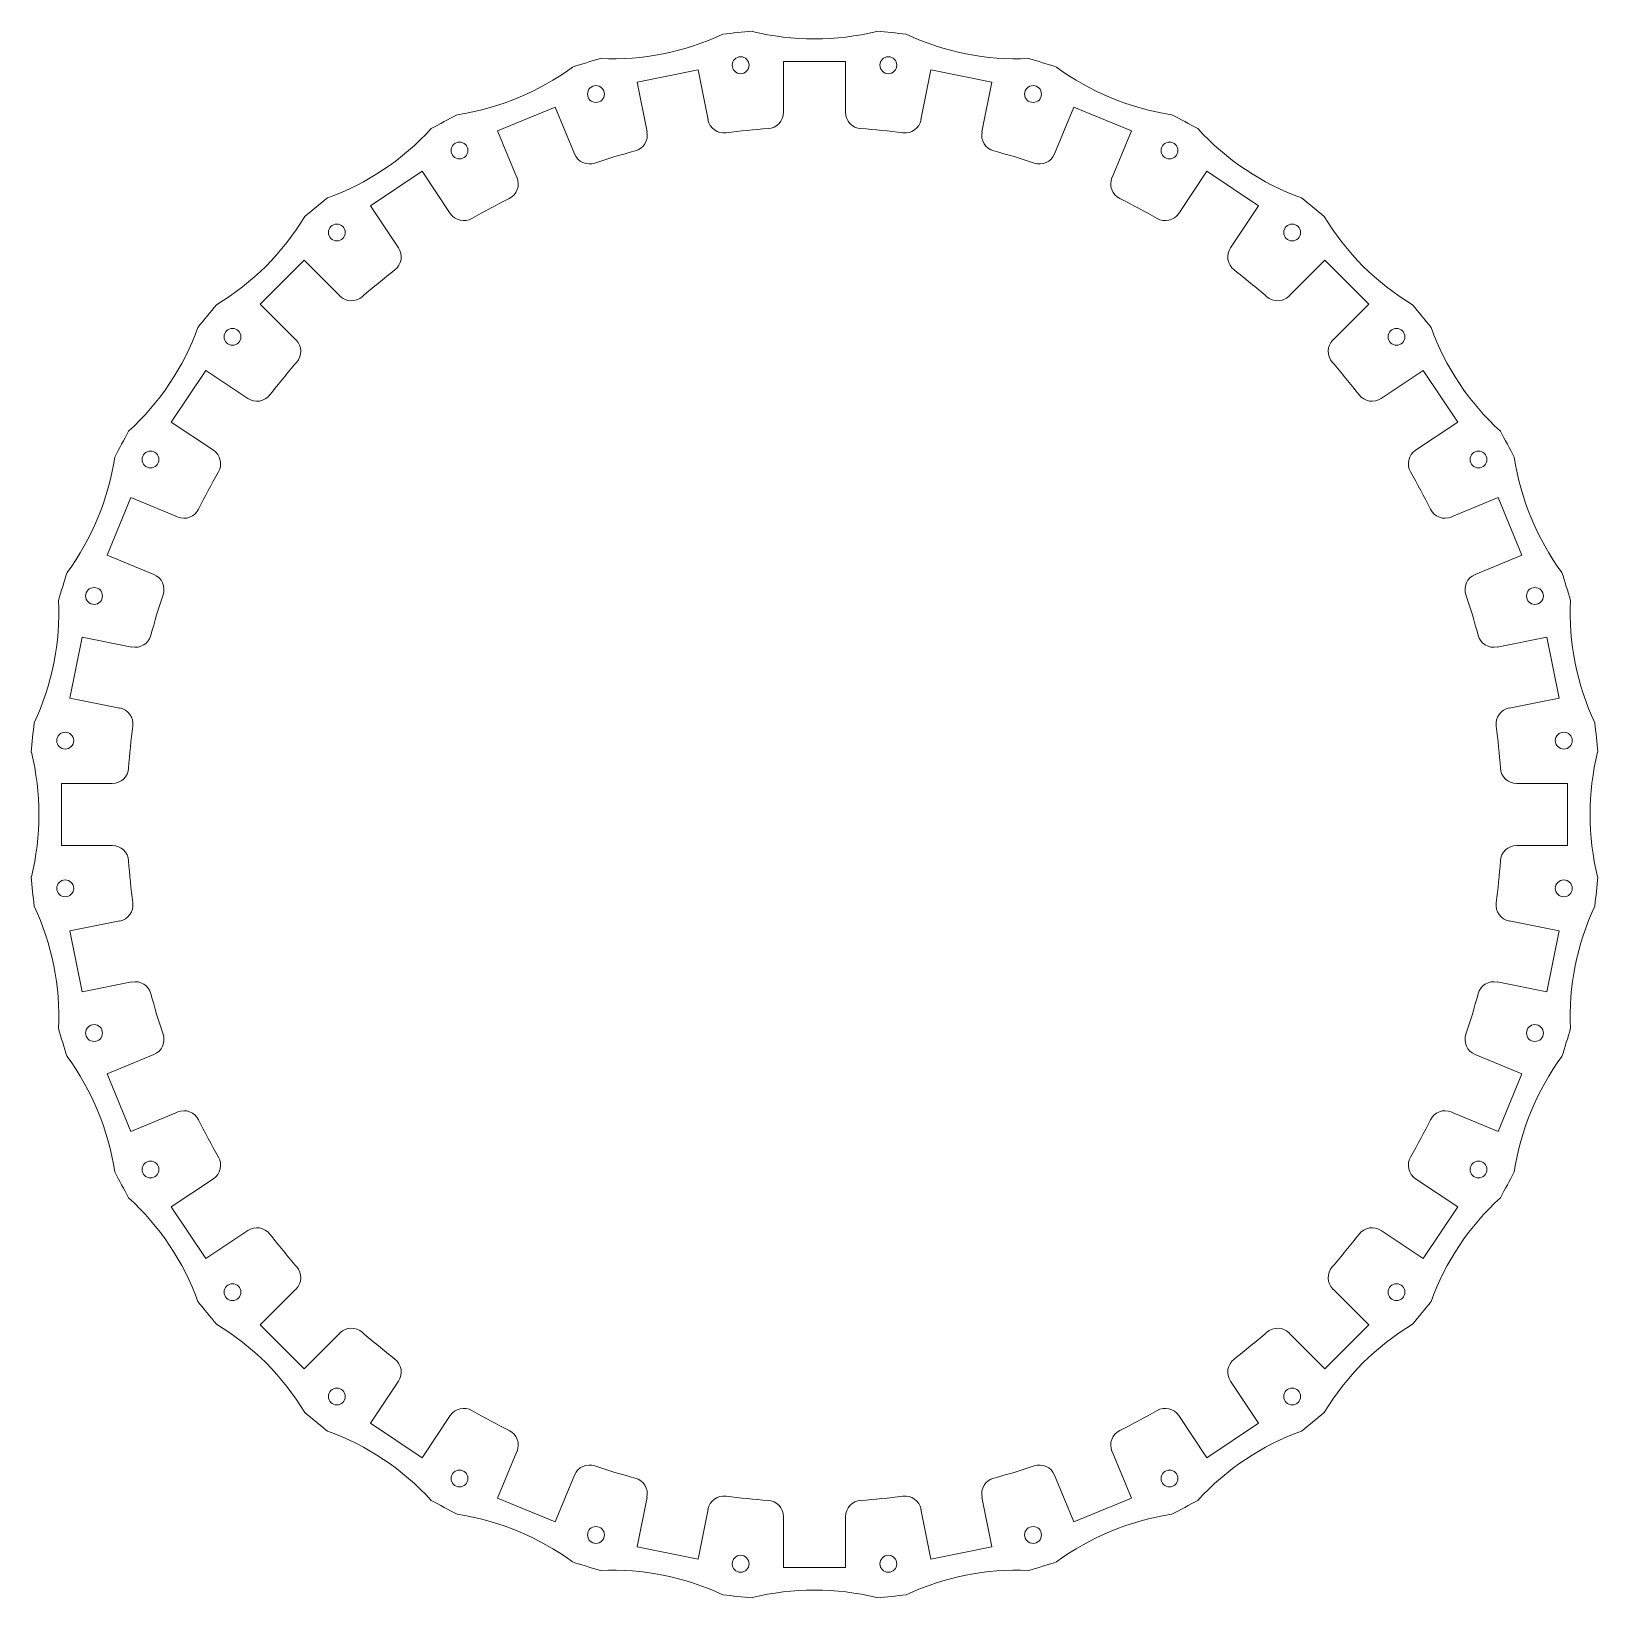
# Model space of a CAD drawing. Header units: inches. Extents: x -6 to 6, y -6 to 6.
import ezdxf

# ---------------------------------------------------------------- set-up
doc = ezdxf.new("R2010")
doc.units = ezdxf.units.IN
doc.header["$MEASUREMENT"] = 0

msp = doc.modelspace()

# ---------------------------------------------------------------- linework, layer by layer
at = {"color": 7, "linetype": 'Continuous', "lineweight": 15}
for p, q in [((-0.237, 5.75), (0.237, 5.75)), ((-0.237, 5.363), (-0.237, 5.75)), ((0.237, 5.363), (0.237, 5.75)), ((-1.355, 5.593), (-0.889, 5.686)), ((-0.813, 5.306), (-0.889, 5.686)), ((0.813, 5.306), (0.889, 5.686)), ((0.889, 5.686), (1.355, 5.593)), ((-1.279, 5.213), (-1.355, 5.593)), ((1.279, 5.213), (1.355, 5.593)), ((-2.42, 5.221), (-1.981, 5.403)), ((-1.833, 5.045), (-1.981, 5.403)), ((1.833, 5.045), (1.981, 5.403)), ((1.981, 5.403), (2.42, 5.221)), ((-2.272, 4.864), (-2.42, 5.221)), ((2.272, 4.864), (2.42, 5.221)), ((-3.392, 4.649), (-2.997, 4.913)), ((-2.782, 4.591), (-2.997, 4.913)), ((2.782, 4.591), (2.997, 4.913)), ((2.997, 4.913), (3.392, 4.649)), ((-3.177, 4.327), (-3.392, 4.649)), ((3.177, 4.327), (3.392, 4.649)), ((-4.234, 3.898), (-3.898, 4.234)), ((-3.624, 3.96), (-3.898, 4.234)), ((3.624, 3.96), (3.898, 4.234)), ((3.898, 4.234), (4.234, 3.898)), ((-3.96, 3.624), (-4.234, 3.898)), ((3.96, 3.624), (4.234, 3.898)), ((-4.913, 2.997), (-4.649, 3.392)), ((-4.327, 3.177), (-4.649, 3.392)), ((4.327, 3.177), (4.649, 3.392)), ((4.649, 3.392), (4.913, 2.997)), ((-4.591, 2.782), (-4.913, 2.997)), ((4.591, 2.782), (4.913, 2.997)), ((-5.403, 1.981), (-5.221, 2.42)), ((-4.864, 2.272), (-5.221, 2.42)), ((4.864, 2.272), (5.221, 2.42)), ((5.221, 2.42), (5.403, 1.981)), ((-5.045, 1.833), (-5.403, 1.981)), ((5.045, 1.833), (5.403, 1.981)), ((-5.686, 0.889), (-5.593, 1.355)), ((-5.213, 1.279), (-5.593, 1.355)), ((5.213, 1.279), (5.593, 1.355)), ((5.593, 1.355), (5.686, 0.889)), ((-5.306, 0.813), (-5.686, 0.889)), ((5.306, 0.813), (5.686, 0.889)), ((-5.363, 0.237), (-5.75, 0.237)), ((-5.75, -0.237), (-5.75, 0.237)), ((5.363, 0.237), (5.75, 0.237)), ((5.75, 0.237), (5.75, -0.237)), ((-5.363, -0.237), (-5.75, -0.237)), ((5.363, -0.237), (5.75, -0.237)), ((-5.306, -0.813), (-5.686, -0.889)), ((5.306, -0.813), (5.686, -0.889)), ((-5.593, -1.355), (-5.686, -0.889)), ((5.686, -0.889), (5.593, -1.355)), ((-5.213, -1.279), (-5.593, -1.355)), ((5.213, -1.279), (5.593, -1.355)), ((-5.045, -1.833), (-5.403, -1.981)), ((5.045, -1.833), (5.403, -1.981)), ((-5.221, -2.42), (-5.403, -1.981)), ((5.403, -1.981), (5.221, -2.42)), ((-4.864, -2.272), (-5.221, -2.42)), ((4.864, -2.272), (5.221, -2.42)), ((-4.591, -2.782), (-4.913, -2.997)), ((4.591, -2.782), (4.913, -2.997)), ((-4.649, -3.392), (-4.913, -2.997)), ((4.913, -2.997), (4.649, -3.392)), ((-4.327, -3.177), (-4.649, -3.392)), ((4.327, -3.177), (4.649, -3.392)), ((-3.96, -3.624), (-4.234, -3.898)), ((3.96, -3.624), (4.234, -3.898)), ((-3.898, -4.234), (-4.234, -3.898)), ((4.234, -3.898), (3.898, -4.234)), ((-3.624, -3.96), (-3.898, -4.234)), ((3.624, -3.96), (3.898, -4.234)), ((-3.177, -4.327), (-3.392, -4.649)), ((3.177, -4.327), (3.392, -4.649)), ((-2.997, -4.913), (-3.392, -4.649)), ((-2.782, -4.591), (-2.997, -4.913)), ((2.782, -4.591), (2.997, -4.913)), ((3.392, -4.649), (2.997, -4.913)), ((-2.272, -4.864), (-2.42, -5.221)), ((2.272, -4.864), (2.42, -5.221)), ((-1.833, -5.045), (-1.981, -5.403)), ((1.833, -5.045), (1.981, -5.403)), ((-1.981, -5.403), (-2.42, -5.221)), ((-1.279, -5.213), (-1.355, -5.593)), ((1.279, -5.213), (1.355, -5.593)), ((2.42, -5.221), (1.981, -5.403)), ((-0.813, -5.306), (-0.889, -5.686)), ((-0.237, -5.363), (-0.237, -5.75)), ((0.237, -5.363), (0.237, -5.75)), ((0.813, -5.306), (0.889, -5.686)), ((-0.889, -5.686), (-1.355, -5.593)), ((1.355, -5.593), (0.889, -5.686)), ((0.237, -5.75), (-0.237, -5.75))]:
    msp.add_line(p, q, dxfattribs=at)
for centre in [(-0.564, 5.722), (0.564, 5.722), (-1.669, 5.502), (1.669, 5.502), (-2.711, 5.071), (2.711, 5.071), (-3.648, 4.445), (3.648, 4.445), (-4.445, 3.648), (4.445, 3.648), (-5.071, 2.711), (5.071, 2.711), (-5.502, 1.669), (5.502, 1.669), (-5.722, 0.564), (5.722, 0.564), (-5.722, -0.564), (5.722, -0.564), (-5.502, -1.669), (5.502, -1.669), (-5.071, -2.711), (5.071, -2.711), (-4.445, -3.648), (4.445, -3.648), (-3.648, -4.445), (3.648, -4.445), (-2.711, -5.071), (2.711, -5.071), (-1.669, -5.502), (1.669, -5.502), (-0.564, -5.722), (0.564, -5.722)]:
    msp.add_circle(centre, 0.0645, dxfattribs=at)
for centre, radius, start, end in [((-1.546, 7.771), 2, 267.4667, 295.0333), ((0, 0), 6, 94.555, 96.695), ((0, 7.923), 2, 256.2167, 283.7833), ((0, 0), 6, 83.305, 85.445), ((1.546, 7.771), 2, 244.9667, 272.5333), ((0, 0), 6, 105.805, 107.945), ((0, 0), 6, 72.055, 74.195), ((-3.032, 7.32), 2, 278.7167, 306.2833), ((3.032, 7.32), 2, 233.7167, 261.2833), ((0, 0), 6, 117.055, 119.195), ((-0.691, 5.33), 0.125, 191.25, 277.3829), ((-0.362, 5.363), 0.125, 273.8671, 0), ((0.362, 5.363), 0.125, 180, 266.1329), ((0.691, 5.33), 0.125, 262.6171, 348.75), ((0, 0), 6, 60.805, 62.945), ((-4.402, 6.588), 2, 289.9667, 317.5333), ((-1.402, 5.189), 0.125, 285.1171, 11.25), ((0, 0), 5.25, 93.8671, 97.3829), ((0, 0), 5.25, 82.6171, 86.1329), ((1.402, 5.189), 0.125, 168.75, 254.8829), ((4.402, 6.588), 2, 222.4667, 250.0333), ((-1.717, 5.093), 0.125, 202.5, 288.6329), ((0, 0), 5.25, 105.1171, 108.6329), ((0, 0), 5.25, 71.3671, 74.8829), ((1.717, 5.093), 0.125, 251.3671, 337.5), ((-2.387, 4.816), 0.125, 296.3671, 22.5), ((2.387, 4.816), 0.125, 157.5, 243.6329), ((0, 0), 6, 128.305, 130.445), ((0, 0), 5.25, 116.3671, 119.8829), ((0, 0), 5.25, 60.1171, 63.6329), ((0, 0), 6, 49.555, 51.695), ((-5.603, 5.603), 2, 301.2167, 328.7833), ((-2.678, 4.66), 0.125, 213.75, 299.8829), ((2.678, 4.66), 0.125, 240.1171, 326.25), ((5.603, 5.603), 2, 211.2167, 238.7833), ((-3.281, 4.258), 0.125, 307.6171, 33.75), ((3.281, 4.258), 0.125, 146.25, 232.3829), ((0, 0), 5.25, 127.6171, 131.1329), ((0, 0), 5.25, 48.8671, 52.3829), ((-3.536, 4.048), 0.125, 225, 311.1329), ((3.536, 4.048), 0.125, 228.8671, 315), ((0, 0), 6, 139.555, 141.695), ((0, 0), 6, 38.305, 40.445), ((-6.588, 4.402), 2, 312.4667, 340.0333), ((6.588, 4.402), 2, 199.9667, 227.5333), ((-4.048, 3.536), 0.125, 318.8671, 45), ((4.048, 3.536), 0.125, 135, 221.1329), ((0, 0), 5.25, 138.8671, 142.3829), ((0, 0), 5.25, 37.6171, 41.1329), ((-4.258, 3.281), 0.125, 236.25, 322.3829), ((4.258, 3.281), 0.125, 217.6171, 303.75), ((0, 0), 6, 150.805, 152.945), ((0, 0), 6, 27.055, 29.195), ((-4.66, 2.678), 0.125, 330.1171, 56.25), ((4.66, 2.678), 0.125, 123.75, 209.8829), ((-7.32, 3.032), 2, 323.7167, 351.2833), ((7.32, 3.032), 2, 188.7167, 216.2833), ((0, 0), 5.25, 150.1171, 153.6329), ((0, 0), 5.25, 26.3671, 29.8829), ((-4.816, 2.387), 0.125, 247.5, 333.6329), ((4.816, 2.387), 0.125, 206.3671, 292.5), ((0, 0), 6, 162.055, 164.195), ((-5.093, 1.717), 0.125, 341.3671, 67.5), ((5.093, 1.717), 0.125, 112.5, 198.6329), ((0, 0), 6, 15.805, 17.945), ((0, 0), 5.25, 161.3671, 164.8829), ((0, 0), 5.25, 15.1171, 18.6329), ((-7.771, 1.546), 2, 334.9667, 2.5333), ((7.771, 1.546), 2, 177.4667, 205.0333), ((-5.189, 1.402), 0.125, 258.75, 344.8829), ((5.189, 1.402), 0.125, 195.1171, 281.25), ((-5.33, 0.691), 0.125, 352.6171, 78.75), ((5.33, 0.691), 0.125, 101.25, 187.3829), ((0, 0), 6, 173.305, 175.445), ((0, 0), 5.25, 172.6171, 176.1329), ((0, 0), 5.25, 3.8671, 7.3829), ((0, 0), 6, 4.555, 6.695), ((-7.923, 0), 2, 346.2167, 13.7833), ((7.923, 0), 2, 166.2167, 193.7833), ((-5.363, 0.362), 0.125, 270, 356.1329), ((5.363, 0.362), 0.125, 183.8671, 270), ((-5.363, -0.362), 0.125, 3.8671, 90), ((5.363, -0.362), 0.125, 90, 176.1329), ((0, 0), 5.25, 183.8671, 187.3829), ((0, 0), 5.25, 352.6171, 356.1329), ((0, 0), 6, 184.555, 186.695), ((0, 0), 6, 353.305, 355.445), ((-7.771, -1.546), 2, 357.4667, 25.0333), ((-5.33, -0.691), 0.125, 281.25, 7.3829), ((5.33, -0.691), 0.125, 172.6171, 258.75), ((7.771, -1.546), 2, 154.9667, 182.5333), ((-5.189, -1.402), 0.125, 15.1171, 101.25), ((5.189, -1.402), 0.125, 78.75, 164.8829), ((0, 0), 5.25, 195.1171, 198.6329), ((0, 0), 5.25, 341.3671, 344.8829), ((0, 0), 6, 195.805, 197.945), ((0, 0), 6, 342.055, 344.195), ((-5.093, -1.717), 0.125, 292.5, 18.6329), ((5.093, -1.717), 0.125, 161.3671, 247.5), ((-7.32, -3.032), 2, 8.7167, 36.2833), ((7.32, -3.032), 2, 143.7167, 171.2833), ((-4.816, -2.387), 0.125, 26.3671, 112.5), ((4.816, -2.387), 0.125, 67.5, 153.6329), ((0, 0), 5.25, 206.3671, 209.8829), ((0, 0), 5.25, 330.1171, 333.6329), ((-4.66, -2.678), 0.125, 303.75, 29.8829), ((4.66, -2.678), 0.125, 150.1171, 236.25), ((0, 0), 6, 207.055, 209.195), ((0, 0), 6, 330.805, 332.945), ((-6.588, -4.402), 2, 19.9667, 47.5333), ((6.588, -4.402), 2, 132.4667, 160.0333), ((-4.258, -3.281), 0.125, 37.6171, 123.75), ((0, 0), 5.25, 217.6171, 221.1329), ((0, 0), 5.25, 318.8671, 322.3829), ((4.258, -3.281), 0.125, 56.25, 142.3829), ((-4.048, -3.536), 0.125, 315, 41.1329), ((4.048, -3.536), 0.125, 138.8671, 225), ((0, 0), 6, 218.305, 220.445), ((0, 0), 6, 319.555, 321.695), ((-5.603, -5.603), 2, 31.2167, 58.7833), ((-3.536, -4.048), 0.125, 48.8671, 135), ((3.536, -4.048), 0.125, 45, 131.1329), ((5.603, -5.603), 2, 121.2167, 148.7833), ((0, 0), 5.25, 228.8671, 232.3829), ((0, 0), 5.25, 307.6171, 311.1329), ((-3.281, -4.258), 0.125, 326.25, 52.3829), ((3.281, -4.258), 0.125, 127.6171, 213.75), ((-2.678, -4.66), 0.125, 60.1171, 146.25), ((2.678, -4.66), 0.125, 33.75, 119.8829), ((0, 0), 6, 229.555, 231.695), ((0, 0), 5.25, 240.1171, 243.6329), ((0, 0), 5.25, 296.3671, 299.8829), ((0, 0), 6, 308.305, 310.445), ((-4.402, -6.588), 2, 42.4667, 70.0333), ((-2.387, -4.816), 0.125, 337.5, 63.6329), ((2.387, -4.816), 0.125, 116.3671, 202.5), ((4.402, -6.588), 2, 109.9667, 137.5333), ((-1.717, -5.093), 0.125, 71.3671, 157.5), ((0, 0), 5.25, 251.3671, 254.8829), ((0, 0), 5.25, 285.1171, 288.6329), ((1.717, -5.093), 0.125, 22.5, 108.6329), ((-1.402, -5.189), 0.125, 348.75, 74.8829), ((1.402, -5.189), 0.125, 105.1171, 191.25), ((0, 0), 6, 240.805, 242.945), ((-0.691, -5.33), 0.125, 82.6171, 168.75), ((0, 0), 5.25, 262.6171, 266.1329), ((-0.362, -5.363), 0.125, 0, 86.1329), ((0.362, -5.363), 0.125, 93.8671, 180), ((0, 0), 5.25, 273.8671, 277.3829), ((0.691, -5.33), 0.125, 11.25, 97.3829), ((0, 0), 6, 297.055, 299.195), ((-3.032, -7.32), 2, 53.7167, 81.2833), ((3.032, -7.32), 2, 98.7167, 126.2833), ((0, 0), 6, 252.055, 254.195), ((0, 0), 6, 285.805, 287.945), ((-1.546, -7.771), 2, 64.9667, 92.5333), ((1.546, -7.771), 2, 87.4667, 115.0333), ((0, 0), 6, 263.305, 265.445), ((0, -7.923), 2, 76.2167, 103.7833), ((0, 0), 6, 274.555, 276.695)]:
    msp.add_arc(centre, radius, start, end, dxfattribs=at)

doc.saveas('drawing.dxf')
